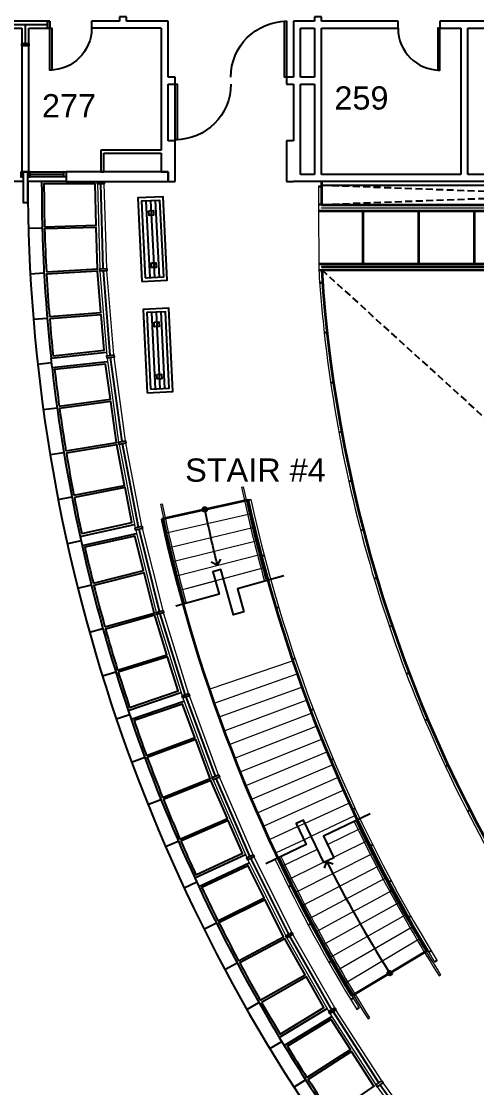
# Model space of a CAD drawing. Header units: inches. Extents: x -60 to 4788, y -1491 to 1233.
# Drawn here: x 480 to 872, y -780 to 138 of the extents above; entities that cross this region are included whole.
import ezdxf

# ---------------------------------------------------------------- set-up
doc = ezdxf.new("R2010")
doc.units = ezdxf.units.IN
doc.header["$LTSCALE"] = 48
doc.header["$MEASUREMENT"] = 0
doc.header["$PDMODE"] = 1
doc.header["$PDSIZE"] = -3
doc.linetypes.add('HIDDEN2', pattern=[0.1875, 0.125, -0.0625])
for name, color, linetype, lineweight in [('A-Anno-Note', 231, 'Continuous', 25), ('A-FLOR', 4, 'Continuous', 35), ('A-FLOR-CASE', 3, 'Continuous', 25), ('A-FLOR-HRAL', 4, 'Continuous', 5), ('A-FLOR-STRS', 4, 'Continuous', 13)]:
    doc.layers.add(name, color=color, linetype=linetype, lineweight=lineweight)
for name, color, linetype in [('a-below', 1, 'Continuous'), ('A-DOOR', 4, 'Continuous'), ('A-FLOR-STEEL', 4, 'Continuous'), ('A-FLOR-STRS-ARRW', 1, 'Continuous'), ('A-GLAZ', 3, 'Continuous'), ('A-ROOF-OTLN', 6, 'Continuous'), ('A-WALL', 5, 'Continuous'), ('A-WALL-JAMB', 6, 'Continuous')]:
    doc.layers.add(name, color=color, linetype=linetype)

# ---------------------------------------------------------------- blocks, each defined once
blk = doc.blocks.new('*U118')
at = {"linetype": 'ByBlock', "lineweight": -2}
for p, q in [((0, 0), (0, -8.5)), ((88, 0), (0, 0)), ((88, -8.5), (88, 0)), ((0, -8.5), (88, -8.5))]:
    blk.add_line(p, q, dxfattribs=at)
at = {"lineweight": -2}
for p, q in [((0, 0), (0, -8.5)), ((88, 0), (0, 0)), ((88, -8.5), (88, 0)), ((0, -8.5), (88, -8.5))]:
    blk.add_line(p, q, dxfattribs=at)
blk = doc.blocks.new('*U155')
at = {"linetype": 'ByBlock', "lineweight": -2}
for p, q in [((84, 0), (35, 0)), ((138, 0), (90, 0)), ((6, -6), (84, -6)), ((90, -6), (132, -6))]:
    blk.add_line(p, q, dxfattribs=at)
at = {"lineweight": -2}
for p, q in [((84, 0), (35, 0)), ((138, 0), (90, 0)), ((6, -6), (84, -6)), ((90, -6), (132, -6))]:
    blk.add_line(p, q, dxfattribs=at)
blk = doc.blocks.new('*U157')
at = {"linetype": 'ByBlock', "lineweight": -2}
for p, q in [((6, 0), (66, 0)), ((66, -6), (66, 0)), ((102, 0), (102, -6)), ((120, 0), (102, 0)), ((186, 0), (126, 0)), ((186, -6), (186, 0)), ((222, 0), (222, -6)), ((240, 0), (222, 0)), ((264, 0), (246, 0)), ((264, -6), (264, 0)), ((300, 0), (300, -6)), ((420, 0), (300, 0)), ((502, 0), (426, 0)), ((502, -6), (502, 0)), ((538, 0), (538, -6)), ((543, 0), (538, 0)), ((543, -6), (543, 0)), ((0, -6), (36, -6)), ((42, -6), (66, -6)), ((102, -6), (186, -6)), ((222, -6), (264, -6)), ((300, -6), (502, -6)), ((538, -6), (543, -6))]:
    blk.add_line(p, q, dxfattribs=at)
at = {"lineweight": -2}
for p, q in [((6, 0), (66, 0)), ((66, -6), (66, 0)), ((102, 0), (102, -6)), ((120, 0), (102, 0)), ((186, 0), (126, 0)), ((186, -6), (186, 0)), ((222, 0), (222, -6)), ((240, 0), (222, 0)), ((264, 0), (246, 0)), ((264, -6), (264, 0)), ((300, 0), (300, -6)), ((420, 0), (300, 0)), ((502, 0), (426, 0)), ((502, -6), (502, 0)), ((538, 0), (538, -6)), ((543, 0), (538, 0)), ((543, -6), (543, 0)), ((0, -6), (36, -6)), ((42, -6), (66, -6)), ((102, -6), (186, -6)), ((222, -6), (264, -6)), ((300, -6), (502, -6)), ((538, -6), (543, -6))]:
    blk.add_line(p, q, dxfattribs=at)
blk = doc.blocks.new('*U159')
at = {"linetype": 'ByBlock', "lineweight": -2}
for p, q in [((0, 3), (0, -3)), ((123.5, 3), (0, 3)), ((0, -3), (123.5, -3))]:
    blk.add_line(p, q, dxfattribs=at)
at = {"lineweight": -2}
for p, q in [((0, 3), (0, -3)), ((123.5, 3), (0, 3)), ((0, -3), (123.5, -3))]:
    blk.add_line(p, q, dxfattribs=at)
blk = doc.blocks.new('*U166')
at = {"linetype": 'ByBlock', "lineweight": -2}
for p, q in [((42, 0), (-6, 0)), ((97, 0), (48, 0)), ((123.5, -6), (123.5, 0)), ((0, -6), (105, -6)), ((107.5, -6), (123.5, -6))]:
    blk.add_line(p, q, dxfattribs=at)
at = {"lineweight": -2}
for p, q in [((42, 0), (-6, 0)), ((97, 0), (48, 0)), ((123.5, -6), (123.5, 0)), ((0, -6), (105, -6)), ((107.5, -6), (123.5, -6))]:
    blk.add_line(p, q, dxfattribs=at)
blk = doc.blocks.new('*U167')
at = {"linetype": 'ByBlock', "lineweight": -2}
for p, q in [((35, 0), (3, 0)), ((35, -6), (35, 0)), ((71, 0), (71, -6)), ((75, 0), (71, 0)), ((3, -6), (35, -6)), ((71, -6), (75, -6))]:
    blk.add_line(p, q, dxfattribs=at)
at = {"lineweight": -2}
for p, q in [((35, 0), (3, 0)), ((35, -6), (35, 0)), ((71, 0), (71, -6)), ((75, 0), (71, 0)), ((3, -6), (35, -6)), ((71, -6), (75, -6))]:
    blk.add_line(p, q, dxfattribs=at)
blk = doc.blocks.new('*U220')
at = {"linetype": 'ByBlock', "lineweight": -2}
for p, q in [((55.42, 0), (6, 0)), ((6, -2.5), (57.92, -2.5))]:
    blk.add_line(p, q, dxfattribs=at)
at = {"lineweight": -2}
for p, q in [((55.42, 0), (6, 0)), ((6, -2.5), (57.92, -2.5))]:
    blk.add_line(p, q, dxfattribs=at)
blk = doc.blocks.new('*U221')
at = {"linetype": 'ByBlock', "lineweight": -2}
for p, q in [((0, 1.25), (0, -1.25)), ((18.5, 1.25), (0, 1.25)), ((0, -1.25), (16, -1.25))]:
    blk.add_line(p, q, dxfattribs=at)
at = {"lineweight": -2}
for p, q in [((0, 1.25), (0, -1.25)), ((18.5, 1.25), (0, 1.25)), ((0, -1.25), (16, -1.25))]:
    blk.add_line(p, q, dxfattribs=at)
blk = doc.blocks.new('*U370')
at = {"linetype": 'ByBlock', "lineweight": -2}
for p, q in [((84, 0), (6, 0)), ((132, 0), (90, 0)), ((142, 0), (138, 0)), ((142, -6), (142, 0)), ((178, 0), (178, -6)), ((198, 0), (178, 0)), ((353, 0), (204, 0)), ((377, 0), (359, 0)), ((423, 0), (603, 0)), ((612, 0), (609, 0)), ((612, -6), (612, 0)), ((648, 0), (648, -6)), ((669, 0), (648, 0)), ((727, 0), (675, 0)), ((733, 0), (810, 0)), ((6, -6), (132, -6)), ((138, -6), (142, -6)), ((178, -6), (198, -6)), ((204, -6), (377, -6)), ((377, -6), (377, 0)), ((413, 0), (413, -6)), ((417, 0), (413, 0)), ((413, -6), (417, -6)), ((423, -6), (573, -6)), ((579, -6), (603, -6)), ((609, -6), (612, -6)), ((648, -6), (727, -6)), ((727, -6), (788, -6)), ((790.5, -6), (801.5, -6))]:
    blk.add_line(p, q, dxfattribs=at)
at = {"lineweight": -2}
for p, q in [((84, 0), (6, 0)), ((132, 0), (90, 0)), ((142, 0), (138, 0)), ((142, -6), (142, 0)), ((178, 0), (178, -6)), ((198, 0), (178, 0)), ((353, 0), (204, 0)), ((377, 0), (359, 0)), ((423, 0), (603, 0)), ((612, 0), (609, 0)), ((612, -6), (612, 0)), ((648, 0), (648, -6)), ((669, 0), (648, 0)), ((727, 0), (675, 0)), ((733, 0), (810, 0)), ((6, -6), (132, -6)), ((138, -6), (142, -6)), ((178, -6), (198, -6)), ((204, -6), (377, -6)), ((377, -6), (377, 0)), ((413, 0), (413, -6)), ((417, 0), (413, 0)), ((413, -6), (417, -6)), ((423, -6), (573, -6)), ((579, -6), (603, -6)), ((609, -6), (612, -6)), ((648, -6), (727, -6)), ((727, -6), (788, -6)), ((790.5, -6), (801.5, -6))]:
    blk.add_line(p, q, dxfattribs=at)
blk = doc.blocks.new('*U372')
at = {"linetype": 'ByBlock', "lineweight": -2}
for p, q in [((157.75, 0), (504, 0)), ((-6, 0), (157.75, 0)), ((0, -6), (114, -6)), ((120, -6), (156.5, -6)), ((159, -6), (234, -6)), ((240, -6), (354, -6)), ((360, -6), (480, -6)), ((486, -6), (498, -6))]:
    blk.add_line(p, q, dxfattribs=at)
at = {"lineweight": -2}
for p, q in [((157.75, 0), (504, 0)), ((-6, 0), (157.75, 0)), ((0, -6), (114, -6)), ((120, -6), (156.5, -6)), ((159, -6), (234, -6)), ((240, -6), (354, -6)), ((360, -6), (480, -6)), ((486, -6), (498, -6))]:
    blk.add_line(p, q, dxfattribs=at)
blk = doc.blocks.new('*U485')
at = {"linetype": 'ByBlock', "lineweight": -2}
for p, q in [((60, 0), (0, 0)), ((60, -6), (60, 0)), ((96, 0), (96, -6)), ((114, 0), (96, 0)), ((138, 0), (120, 0)), ((138, -6), (138, 0)), ((174, 0), (174, -6)), ((234, 0), (174, 0)), ((300, 0), (240, 0)), ((300, -6), (300, 0)), ((336, 0), (336, -6)), ((354, 0), (336, 0)), ((378, 0), (360, 0)), ((378, -6), (378, 0)), ((414, 0), (414, -6)), ((480, 0), (414, 0)), ((498, 0), (486, 0)), ((0, -6), (60, -6)), ((96, -6), (138, -6)), ((174, -6), (300, -6)), ((336, -6), (378, -6)), ((414, -6), (480, -6)), ((486, -6), (504, -6))]:
    blk.add_line(p, q, dxfattribs=at)
at = {"lineweight": -2}
for p, q in [((60, 0), (0, 0)), ((60, -6), (60, 0)), ((96, 0), (96, -6)), ((114, 0), (96, 0)), ((138, 0), (120, 0)), ((138, -6), (138, 0)), ((174, 0), (174, -6)), ((234, 0), (174, 0)), ((300, 0), (240, 0)), ((300, -6), (300, 0)), ((336, 0), (336, -6)), ((354, 0), (336, 0)), ((378, 0), (360, 0)), ((378, -6), (378, 0)), ((414, 0), (414, -6)), ((480, 0), (414, 0)), ((498, 0), (486, 0)), ((0, -6), (60, -6)), ((96, -6), (138, -6)), ((174, -6), (300, -6)), ((336, -6), (378, -6)), ((414, -6), (480, -6)), ((486, -6), (504, -6))]:
    blk.add_line(p, q, dxfattribs=at)
blk = doc.blocks.new('*U487')
at = {"linetype": 'ByBlock', "lineweight": -2}
for p, q in [((132, 0), (6, 0)), ((6, -6), (132, -6))]:
    blk.add_line(p, q, dxfattribs=at)
at = {"lineweight": -2}
for p, q in [((132, 0), (6, 0)), ((6, -6), (132, -6))]:
    blk.add_line(p, q, dxfattribs=at)
blk = doc.blocks.new('*U495')
at = {"linetype": 'ByBlock', "lineweight": -2}
for p, q in [((0, 0), (0, -35)), ((6, -8.5), (6, 0)), ((6, 0), (0, 0)), ((0, -35), (6, -35))]:
    blk.add_line(p, q, dxfattribs=at)
at = {"lineweight": -2}
for p, q in [((0, 0), (0, -35)), ((6, -8.5), (6, 0)), ((6, 0), (0, 0)), ((0, -35), (6, -35))]:
    blk.add_line(p, q, dxfattribs=at)
blk = doc.blocks.new('*U496')
at = {"linetype": 'ByBlock', "lineweight": -2}
for p, q in [((6, 0), (0, 0)), ((6, -35), (6, 0)), ((0, -35), (6, -35))]:
    blk.add_line(p, q, dxfattribs=at)
at = {"lineweight": -2}
for p, q in [((6, 0), (0, 0)), ((6, -35), (6, 0)), ((0, -35), (6, -35))]:
    blk.add_line(p, q, dxfattribs=at)
blk = doc.blocks.new('*U107')
at = {"linetype": 'ByBlock', "lineweight": -2}
for p, q in [((12, 0), (0, 0)), ((24, 0), (18, 0)), ((24, -6), (24, 0)), ((120, 0), (120, -6)), ((126, 0), (120, 0)), ((0, -6), (12, -6)), ((18, -6), (24, -6)), ((120, -6), (126, -6))]:
    blk.add_line(p, q, dxfattribs=at)
at = {"lineweight": -2}
for p, q in [((12, 0), (0, 0)), ((24, 0), (18, 0)), ((24, -6), (24, 0)), ((120, 0), (120, -6)), ((126, 0), (120, 0)), ((0, -6), (12, -6)), ((18, -6), (24, -6)), ((120, -6), (126, -6))]:
    blk.add_line(p, q, dxfattribs=at)

msp = doc.modelspace()

# ---------------------------------------------------------------- linework, layer by layer
at = {"layer": 'a-below', "linetype": 'HIDDEN2'}
for points in [[(738, -3), (1194, -20)], [(1194, -3), (738, -20)], [(738.24, -76), (1194, -490.01)]]:
    msp.add_lwpolyline(points, dxfattribs=at)
at = {"layer": 'A-DOOR', "linetype": 'ByBlock', "lineweight": -2}
for points in [[(708, 90), (706.25, 90), (706.25, 138), (708, 138)], [(504, 132), (505.75, 132), (505.75, 96), (504, 96)], [(840, 132), (838.25, 132), (838.25, 96), (840, 96)], [(612, 84), (613.75, 84), (613.75, 36), (612, 36)]]:
    msp.add_lwpolyline(points, close=True, dxfattribs=at)
at = {"layer": 'A-DOOR', "linetype": 'ByBlock', "lineweight": -2, "extrusion": (0, -2.67176e-58, -1)}
msp.add_arc((-708, 90), 48, 0, 90, dxfattribs=at)
at = {"layer": 'A-DOOR', "linetype": 'ByBlock', "lineweight": -2, "extrusion": (0, -2.93727e-58, -1)}
msp.add_arc((-504, 132), 36, 180, 270, dxfattribs=at)
at = {"layer": 'A-DOOR', "linetype": 'ByBlock', "lineweight": -2}
msp.add_arc((840, 132), 36, 180, 270, dxfattribs=at)
at = {"layer": 'A-DOOR', "linetype": 'ByBlock', "lineweight": -2, "extrusion": (0, -2.92581e-58, -1)}
msp.add_arc((-612, 84), 48, 180, 270, dxfattribs=at)
at = {"layer": 'A-FLOR'}
for p, q in [((738, 0), (738, -20)), ((735.52, -25.25), (1196.5, -25.25)), ((738, -20), (1194, -20)), ((774, -70.75), (774, -25.25)), ((822, -70.75), (822, -25.25)), ((870, -70.75), (870, -25.25)), ((735.72, -70.75), (1196.5, -70.75)), ((738.24, -76), (1194, -76))]:
    msp.add_line(p, q, dxfattribs=at)
for points in [[(600.45, -290.48), (674.69, -274.21)], [(764.29, -701.33), (829.35, -662.05)]]:
    msp.add_lwpolyline(points, dxfattribs=at)
for radius, start, end in [(1190.14, 183.6613, 213.22905), (1280.95, 192.36068, 211.12076), (1356.95, 192.36068, 211.12076)]:
    msp.add_arc((1925.95, 0), radius, start, end, dxfattribs=at)
at = {"layer": 'A-FLOR-CASE'}
for p, q in [((586.89, -16.76), (590.14, -82.68)), ((590.88, -16.56), (594.13, -82.48)), ((594.88, -16.36), (598.13, -82.28)), ((591.62, -112.68), (594.87, -178.6)), ((595.61, -112.49), (598.86, -178.4)), ((599.61, -112.29), (602.86, -178.21))]:
    msp.add_line(p, q, dxfattribs=at)
for points in [[(738, -3), (1194, -3), (1194, 0), (738, 0)], [(583.29, -86.02), (605.27, -84.93), (601.72, -13.02), (579.75, -14.11)], [(586.14, -82.87), (602.12, -82.09), (598.87, -16.17), (582.89, -16.95)], [(588.02, -181.94), (610, -180.86), (606.45, -108.95), (584.48, -110.03)], [(590.87, -178.8), (606.85, -178.01), (603.6, -112.09), (587.62, -112.88)]]:
    msp.add_lwpolyline(points, close=True, dxfattribs=at)
at = {"layer": 'A-FLOR-HRAL'}
for p, q in [((735.5, -4), (735.5, -20)), ((735.5, -20), (735.75, -76.16))]:
    msp.add_line(p, q, dxfattribs=at)
for points in [[(1194, -22.5), (1194, -22.5), (1194, -22.5), (1194, -23), (738, -23), (738, -22.5), (738.5, -22.5), (738.5, -22.5)], [(1194, -73.13), (737.99, -73.13), (737.99, -73.63), (1194, -73.63)]]:
    msp.add_lwpolyline(points, close=True, dxfattribs=at)
for centre, radius, start, end in [((1925.95, 0), 1192.64, 183.66132, 186.2753), ((1925.95, 0), 1192.64, 186.2753, 192.50919), ((1925.95, 0), 1192.64, 192.50919, 198.74307), ((1925.95, 0), 1278.45, 192.36068, 211.65857), ((1925.95, 0), 1192.64, 198.74307, 204.97696), ((1925.95, 0), 1192.64, 204.97696, 211.21084), ((1925.95, 0), 1359.45, 205.429, 211.62652), ((1921.67, -2.59), 1275.95, 211.12023, 211.65909), ((1925.95, 0), 1356.95, 211.12076, 211.62745)]:
    msp.add_arc(centre, radius, start, end, dxfattribs=at)
for p in [(745.96, -173.26), (753.02, -215.93), (771.76, -300.37), (783.41, -342.02), (811.2, -423.92), (827.3, -464.06)]:
    msp.add_point(p, dxfattribs=at)
at = {"layer": 'A-FLOR-STEEL'}
for points in [[(589.3, -25.15), (593.3, -24.95), (593.5, -28.95), (589.5, -29.14)], [(591.52, -70.09), (595.51, -69.9), (595.71, -73.89), (591.72, -74.09)], [(594.03, -121.07), (598.03, -120.88), (598.23, -124.87), (594.23, -125.07)], [(596.25, -166.02), (600.24, -165.82), (600.44, -169.82), (596.45, -170.01)]]:
    msp.add_lwpolyline(points, close=True, dxfattribs=at)
at = {"layer": 'A-FLOR-STRS'}
for p, q in [((599.26, -277.76), (600.73, -277.45)), ((839.38, -684.03), (840.67, -683.26)), ((778.16, -720.99), (779.45, -720.22))]:
    msp.add_line(p, q, dxfattribs=at)
for points in [[(735.5, -4.5), (738, -4.5), (738, -4), (735.5, -4)], [(735.5, -20), (738, -20), (738, -19.5), (735.5, -19.5)], [(735.74, -76.5), (738.24, -76.5), (738.24, -76), (735.74, -76)], [(736.53, -87.53), (739.02, -87.35), (738.99, -86.85), (736.49, -87.03)], [(740.49, -130.61), (742.97, -130.34), (742.92, -129.84), (740.43, -130.11)], [(746, -173.51), (748.47, -173.15), (748.4, -172.65), (745.93, -173.01)], [(753.07, -216.18), (755.53, -215.73), (755.44, -215.23), (752.98, -215.69)], [(761.68, -258.56), (764.12, -258.02), (764.01, -257.53), (761.57, -258.08)], [(674.8, -274.69), (677.24, -274.16), (677.14, -273.67), (674.69, -274.21)], [(771.82, -300.61), (774.24, -299.98), (774.11, -299.5), (771.69, -300.13)], [(686.35, -322.85), (688.77, -322.22), (688.65, -321.74), (686.23, -322.37)], [(783.48, -342.26), (785.87, -341.54), (785.73, -341.06), (783.33, -341.78)], [(698.87, -367.59), (701.27, -366.87), (701.13, -366.39), (698.73, -367.11)], [(796.64, -383.46), (799.01, -382.66), (798.85, -382.18), (796.48, -382.99)], [(713.01, -411.84), (715.38, -411.03), (715.22, -410.56), (712.85, -411.36)], [(811.29, -424.16), (813.62, -423.27), (813.45, -422.8), (811.11, -423.69)], [(728.74, -455.55), (731.08, -454.66), (730.9, -454.19), (728.56, -455.08)], [(827.4, -464.29), (829.7, -463.32), (829.51, -462.86), (827.2, -463.83)], [(746.05, -498.66), (748.35, -497.68), (748.15, -497.22), (745.85, -498.2)], [(844.96, -503.82), (847.22, -502.77), (847.01, -502.31), (844.75, -503.37)], [(764.9, -541.11), (767.17, -540.06), (766.96, -539.6), (764.69, -540.66)], [(863.94, -542.69), (866.16, -541.55), (865.93, -541.1), (863.71, -542.24)], [(780.05, -572.49), (782.29, -571.38), (782.06, -570.93), (779.83, -572.05)], [(709.82, -607.56), (712.06, -606.45), (711.83, -606), (709.6, -607.12)], [(796.05, -603.45), (798.25, -602.27), (798.02, -601.83), (795.81, -603.01)], [(812.88, -633.95), (815.05, -632.72), (814.8, -632.28), (812.63, -633.52)], [(726.79, -640.41), (729, -639.24), (728.76, -638.8), (726.56, -639.97)], [(830.53, -663.99), (832.66, -662.69), (832.41, -662.26), (830.27, -663.56)], [(744.66, -672.79), (746.83, -671.55), (746.58, -671.12), (744.41, -672.36)], [(835.6, -672.29), (837.74, -671), (837.49, -670.57), (835.35, -671.87)], [(763.39, -704.67), (765.53, -703.37), (765.27, -702.94), (763.13, -704.24)], [(768.4, -712.87), (770.54, -711.58), (770.28, -711.15), (768.14, -712.44)]]:
    msp.add_lwpolyline(points, close=True, dxfattribs=at)
for points in [[(669.25, -263.1), (670.71, -262.8)], [(604.21, -302.64), (676.34, -286.12)], [(607.09, -314.99), (679.07, -297.8)], [(610.1, -327.32), (681.91, -309.45)], [(613.22, -339.61), (684.86, -321.08)], [(616.45, -351.88), (687.92, -332.67)], [(653.53, -341.91), (687.92, -332.67)], [(616.45, -351.88), (646.72, -343.74)], [(642.29, -436.81), (712.34, -412.97)], [(646.43, -448.8), (716.26, -424.31)], [(650.68, -460.75), (720.28, -435.61)], [(655.05, -472.66), (724.41, -446.87)], [(659.53, -484.53), (728.64, -458.09)], [(664.11, -496.36), (732.98, -469.27)], [(668.81, -508.14), (737.42, -480.41)], [(673.62, -519.88), (741.97, -491.51)], [(678.54, -531.57), (746.62, -502.56)], [(683.57, -543.22), (751.37, -513.57)], [(688.7, -554.81), (756.22, -524.54)], [(723.91, -552.59), (761.18, -535.46)], [(729.28, -563.74), (766.24, -546.33)], [(693.95, -566.36), (717.5, -555.54)], [(717.5, -555.54), (723.91, -552.59)], [(743.11, -570.81), (771.4, -557.15)], [(699.3, -577.86), (722.9, -566.75)], [(710.33, -600.71), (776.67, -567.93)], [(722.9, -566.75), (729.28, -563.74)], [(704.76, -589.31), (734.65, -574.89)], [(716, -612.06), (782.03, -578.66)], [(721.78, -623.35), (787.49, -589.33)], [(727.66, -634.59), (793.06, -599.96)], [(733.65, -645.77), (798.72, -610.53)], [(739.74, -656.9), (804.48, -621.05)], [(745.94, -667.96), (810.34, -631.51)], [(752.24, -678.97), (816.29, -641.92)], [(758.64, -689.92), (822.35, -652.27)]]:
    msp.add_lwpolyline(points, dxfattribs=at)
for radius, start, end in [(1283.95, 191.82468, 195.55343), (1282.45, 191.82468, 195.55334), (1281.95, 192.36068, 195.55331), (1355.45, 191.82468, 195.55763), (1353.95, 191.82468, 195.55754), (1355.95, 192.36068, 195.55765), (1283.95, 205.4123, 212.19181), (1282.45, 205.41195, 212.19307), (1281.95, 205.41183, 211.12076), (1355.95, 205.42827, 211.12076), (1355.45, 205.42816, 212.13531), (1353.95, 205.42785, 212.13643)]:
    msp.add_arc((1925.95, 0), radius, start, end, dxfattribs=at)
at = {"layer": 'A-FLOR-STRS-ARRW'}
for points in [[(651.03, -325.07), (648.28, -330.41), (642.95, -327.65)], [(705.51, -339.66), (665.77, -350.78), (671.31, -370.57), (662.25, -373.11), (651.33, -334.08), (644.54, -335.98), (649.93, -355.21), (612.73, -365.62)], [(779.86, -544.42), (739.71, -563.75), (748.63, -582.27), (740.16, -586.35), (722.58, -549.84), (716.23, -552.9), (724.89, -570.89), (690.09, -587.64)], [(740.61, -591.23), (742.56, -585.56), (748.23, -587.51)]]:
    msp.add_lwpolyline(points, dxfattribs=at)
for centre in [(637.57, -282.34), (796.82, -681.69)]:
    msp.add_circle(centre, 2, dxfattribs=at)
for centre, radius, start, end in [((1373.68, -144.03), 748.96, 190.79464, 194.40925), ((1797.18, -53.09), 1181.42, 206.78892, 212.04745)]:
    msp.add_arc(centre, radius, start, end, dxfattribs=at)
at = {"layer": 'A-GLAZ'}
for p, q in [((502, 135), (422, 135)), ((483, 119), (483, 135)), ((481, 0), (425, 0)), ((518, 0), (485, 0)), ((487, 8.5), (516, 8.5)), ((487, 6.25), (516, 6.25)), ((516, 4), (487, 4))]:
    msp.add_line(p, q, dxfattribs=at)
at = {"layer": 'A-GLAZ', "linetype": 'Continuous', "lineweight": 18}
for p, q in [((786.09, -779.59), (828.95, -838.82)), ((791.05, -776.2), (833.72, -835.18))]:
    msp.add_line(p, q, dxfattribs=at)
at = {"layer": 'A-GLAZ', "linetype": 'Continuous', "lineweight": -3}
msp.add_line((788.57, -777.89), (831.34, -837), dxfattribs=at)
at = {"layer": 'A-GLAZ', "linetype": 'Continuous', "lineweight": 18}
for points in [[(545, -2), (547.04, -75.09)], [(553.03, -74.76), (551, -2)], [(547.15, -77.08), (553.17, -149.95)], [(559.13, -149.3), (553.14, -76.75)], [(553.38, -151.94), (563.35, -224.38)], [(569.27, -223.4), (559.35, -151.29)], [(563.68, -226.35), (577.57, -298.13)], [(583.42, -296.83), (569.6, -225.37)], [(578, -300.09), (595.77, -371.01)], [(601.55, -369.39), (583.86, -298.79)], [(596.32, -372.93), (617.91, -442.79)], [(623.59, -440.86), (602.09, -371.32)], [(618.56, -444.68), (643.92, -513.26)], [(649.49, -511.02), (624.24, -442.76)], [(679.17, -579.68), (650.24, -512.88)], [(644.67, -515.11), (673.73, -582.21)], [(674.57, -584.02), (707.24, -649.44)], [(712.53, -646.61), (680.01, -581.49)], [(708.18, -651.2), (744.41, -714.71)], [(749.49, -711.63), (713.47, -648.38)], [(789.92, -774.55), (750.52, -713.34)], [(745.39, -716.45), (784.97, -777.93)]]:
    msp.add_lwpolyline(points, dxfattribs=at)
at = {"layer": 'A-GLAZ', "linetype": 'Continuous', "lineweight": -3}
for points in [[(550.04, -74.92), (548, -2)], [(556.15, -149.63), (550.15, -76.92)], [(566.31, -223.89), (556.37, -151.61)], [(580.49, -297.48), (566.64, -225.86)], [(598.66, -370.2), (580.93, -299.44)], [(620.75, -441.83), (599.2, -372.13)], [(646.71, -512.14), (621.4, -443.72)], [(676.4, -580.97), (647.45, -514)], [(709.89, -648.02), (677.29, -582.76)], [(746.92, -713.19), (710.83, -649.79)], [(787.44, -776.24), (748.01, -714.86)]]:
    msp.add_lwpolyline(points, dxfattribs=at)
at = {"layer": 'A-ROOF-OTLN'}
for p, q in [((485.56, -40.23), (497.56, -39.9)), ((487.19, -79.39), (499.17, -78.73)), ((489.88, -118.49), (501.84, -117.51)), ((505.13, -152.22), (552.92, -146.96)), ((506, -160.17), (553.79, -154.91)), ((505.57, -156.19), (493.63, -157.5)), ((498.45, -196.4), (510.34, -194.77)), ((504.32, -235.15), (516.16, -233.2)), ((511.24, -273.73), (523.02, -271.45)), ((530.06, -305.6), (577, -295.19)), ((531.79, -313.41), (578.73, -303)), ((530.93, -309.5), (519.21, -312.1)), ((528.22, -350.25), (539.86, -347.33)), ((538.26, -388.14), (549.82, -384.9)), ((549.33, -425.73), (560.79, -422.19)), ((571.5, -455.37), (617.03, -439.92)), ((574.07, -462.94), (619.6, -447.49)), ((572.78, -459.15), (561.41, -463.01)), ((574.51, -499.96), (585.77, -495.79)), ((588.61, -536.53), (599.75, -532.06)), ((603.7, -572.7), (614.71, -567.93)), ((628.95, -599.75), (672.53, -579.45)), ((632.33, -607), (675.91, -586.7)), ((630.64, -603.38), (619.76, -608.45)), ((636.79, -643.75), (647.53, -638.39)), ((654.78, -678.57), (665.37, -672.92)), ((673.71, -712.9), (684.13, -706.96)), ((701.75, -737.05), (742.92, -712.1)), ((705.9, -743.89), (747.02, -718.98)), ((693.56, -746.69), (703.83, -740.47)), ((714.32, -779.93), (724.41, -773.44))]:
    msp.add_line(p, q, dxfattribs=at)
for points in [[(499.53, -38.84), (543.99, -37.6), (543, -2.03), (543, -2), (499, -2, 0.006456)], [(501.11, -77.62), (545.05, -75.2), (545.04, -75.17), (544.05, -39.6), (499.58, -40.84, 0.00645)], [(503.75, -116.34), (548.08, -112.69), (545.16, -77.22), (545.16, -77.19), (501.22, -79.62, 0.00645)], [(503.92, -118.34, 0.005574), (506.91, -150.01), (550.77, -145.19), (548.25, -114.68)], [(512.18, -193.5), (556.25, -187.44), (552.08, -157.11), (508.22, -161.94, 0.005574)], [(517.97, -231.88), (561.38, -224.7), (561.37, -224.68), (556.52, -189.42), (512.45, -195.48, 0.00645)], [(524.79, -270.09), (568.47, -261.64), (561.71, -226.7), (561.7, -226.68), (518.29, -233.86, 0.00645)], [(525.17, -272.05, 0.005573), (531.59, -303.21), (574.66, -293.65), (568.85, -263.6)], [(541.55, -345.88), (584.7, -335.07), (577.26, -305.37), (534.19, -314.93, 0.005574)], [(551.47, -383.4), (593.85, -371.55), (593.84, -371.52), (585.19, -337.01), (542.04, -347.82, 0.00645)], [(562.41, -420.64), (604.91, -407.5), (594.99, -375.38), (594.92, -375.4), (594.38, -373.48), (552.01, -385.33, 0.00645)], [(563, -422.55, 0.005573), (572.76, -452.83), (614.54, -438.65), (605.5, -409.41)], [(587.3, -494.16), (629.02, -478.73), (618.4, -450.01), (576.61, -464.19, 0.005575)], [(601.23, -530.39), (642.07, -514), (642.06, -513.98), (629.71, -480.6), (587.99, -496.04, 0.00645)], [(616.15, -566.22), (656.97, -548.54), (642.82, -515.88), (642.81, -515.86), (601.98, -532.24, 0.00645)], [(616.94, -568.05, 0.005573), (629.93, -597.09), (669.93, -578.46), (657.76, -550.37)], [(648.87, -636.6), (688.67, -616.73), (674.99, -589.34), (635, -607.97, 0.005575)], [(666.66, -671.1), (705.47, -650.38), (705.46, -650.35), (689.56, -618.52), (649.77, -638.39, 0.00645)], [(685.38, -705.1), (724.06, -683.08), (706.43, -652.17), (706.42, -652.14), (667.6, -672.86, 0.00645)], [(686.37, -706.84, 0.005574), (702.43, -734.3), (740.22, -711.4), (725.05, -684.81)], [(725.55, -771.51), (762.96, -747.43), (746.39, -721.7), (708.65, -744.56, 0.005574)], [(746.98, -803.87), (783.32, -779.06), (783.3, -779.04), (764.04, -749.12), (726.63, -773.19, 0.00645)]]:
    msp.add_lwpolyline(points, format="xyb", close=True, dxfattribs=at)
for points in [[(506, -160.17), (505.13, -152.22)], [(530.06, -305.6), (531.79, -313.41)], [(571.5, -455.37), (574.07, -462.94)], [(628.95, -599.75), (632.33, -607)], [(701.75, -737.05), (705.9, -743.89)]]:
    msp.add_lwpolyline(points, dxfattribs=at)
for radius, start, end in [(1440.95, 180, 217.46548), (1428.95, 180, 186.11492), (1428.95, 186.43569, 192.3488), (1428.95, 192.66957, 198.58268), (1428.95, 198.90346, 204.81657), (1428.95, 205.13734, 211.05072), (1428.95, 211.3715, 217.46548)]:
    msp.add_arc((1925.95, 0), radius, start, end, dxfattribs=at)
at = {"layer": 'A-WALL-JAMB'}
for points in [[(504, 138), (504, 132), (502, 132), (502, 138)], [(480, 119), (486, 119), (486, 117), (480, 117)], [(479, 8.5), (479, 4), (481, 4), (481, 8.5)], [(485, 8.5), (481, 8.5), (481, -18), (485, -18)], [(485, 8.5), (485, 4), (487, 4), (487, 8.5)], [(518, 8.5), (518, 4), (516, 4), (516, 8.5)]]:
    msp.add_lwpolyline(points, close=True, dxfattribs=at)
at = {"layer": 'A-WALL-JAMB', "linetype": 'Continuous', "lineweight": -3}
for points in [[(551, 0), (551, -2), (545, -2), (545, 0)], [(553.03, -74.76), (553.14, -76.75), (547.15, -77.08), (547.04, -75.09)], [(559.13, -149.3), (559.35, -151.29), (553.38, -151.94), (553.17, -149.95)], [(569.27, -223.4), (569.6, -225.37), (563.68, -226.35), (563.35, -224.38)], [(583.42, -296.83), (583.86, -298.79), (578, -300.09), (577.57, -298.13)], [(601.55, -369.39), (602.09, -371.32), (596.31, -372.94), (595.77, -371.01)], [(623.59, -440.86), (624.24, -442.76), (618.56, -444.68), (617.91, -442.79)], [(649.49, -511.02), (650.24, -512.88), (644.67, -515.11), (643.92, -513.26)], [(679.17, -579.68), (680.01, -581.49), (674.57, -584.02), (673.73, -582.21)], [(712.53, -646.61), (713.47, -648.38), (708.18, -651.2), (707.24, -649.44)], [(749.49, -711.63), (750.52, -713.34), (745.39, -716.45), (744.36, -714.74)], [(789.92, -774.55), (791.05, -776.2), (786.09, -779.59), (784.97, -777.93)]]:
    msp.add_lwpolyline(points, close=True, dxfattribs=at)

# ---------------------------------------------------------------- block references
at = {"layer": 'A-WALL'}
for name, p, rotation in [('*U370', (732, 0), 90), ('*U167', (570, 213), 270), ('*U157', (606, 132), 179.9999999999984), ('*U166', (606, 132), 270), ('*U155', (714, 0), 90), ('*U485', (1218, 132), 180), ('*U159', (483, 8.5), 90), ('*U487', (858, 0), 90), ('*U107', (732, 84), 179.9999999999984), ('*U495', (612, 0), 179.9999999999999), ('*U496', (714, 0), 180), ('*U220', (606, 24.5), 179.9999999995379), ('*U221', (549.33, 8.5), 90), ('*U118', (606, 0), 179.9999999999951), ('*U372', (1218, 0), 179.9999999999984)]:
    msp.add_blockref(name, p, dxfattribs=dict(at, rotation=rotation))

# ---------------------------------------------------------------- texts
at = {"layer": 'A-Anno-Note', "char_height": 20, "attachment_point": 1}
for s, insert in [('{\\fArial|b0|i0|c0|p34;277}', (497.26, 75.3)), ('{\\fArial|b0|i0|c0|p34;259}', (749.18, 82.01)), ('{\\fArial|b0|i0|c0|p34;STAIR #4}', (620.62, -238.46))]:
    msp.add_mtext(s, dxfattribs=dict(at, insert=insert))

doc.saveas('drawing.dxf')
